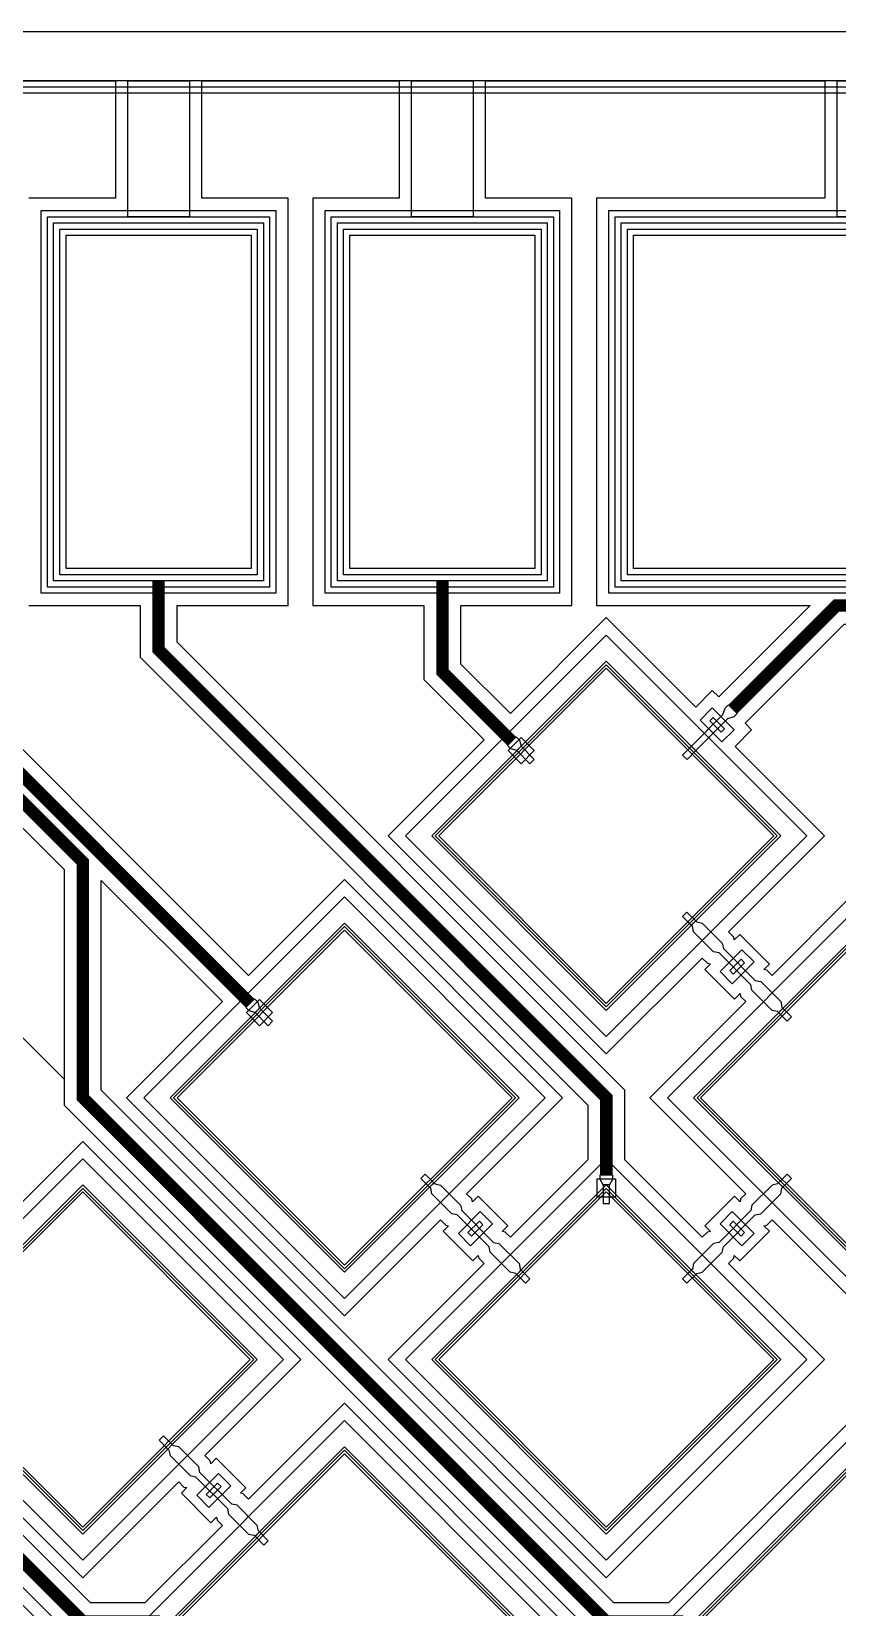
# Model space of a CAD drawing. Extents: x -87611 to 96139, y 77822 to 138139.
# Drawn here: x 7128 to 7781, y 84180 to 85456 of the extents above; entities that cross this region are included whole.
import ezdxf

# ---------------------------------------------------------------- set-up
doc = ezdxf.new("R2010")
doc.units = 0
doc.header["$MEASUREMENT"] = 0
doc.layers.get('0').update_dxf_attribs({"color": 6})
for name, color, linetype in [('L10D0 Abs', 4, 'Continuous'), ('L12D0 Etch', 190, 'Continuous'), ('L14D0 Au', 2, 'Continuous'), ('L15D0 PVIA', 7, 'Continuous'), ('L1D0 Plug', 200, 'Continuous'), ('L3D0 Base', 3, 'Continuous'), ('L4D0 Cntr', 1, 'Continuous'), ('L50D0 SiO2', 52, 'Continuous'), ('L7D0 DE', 42, 'Continuous'), ('L8D0 Wire', 5, 'Continuous'), ('L9D0 Cont', 30, 'Continuous')]:
    doc.layers.add(name, color=color, linetype=linetype)

# ---------------------------------------------------------------- blocks, each defined once
blk = doc.blocks.new('_PRBE_BTM')
at = {"layer": 'L1D0 Plug'}
blk.add_lwpolyline([(-25, -12.5), (-25, 12.5), (-11, 12.5), (-11, -12.5)], close=True, dxfattribs=at)
at = {"layer": 'L3D0 Base'}
for points in [[(-55, 2.5), (-45, 2.5), (-45, -2.5), (-55, -2.5)], [(-3.75, -5), (-8.75, -2.5), (-45, -2.5), (-45, 2.5), (-8.75, 2.5), (-3.75, 5), (0, 5), (0, -5)]]:
    blk.add_lwpolyline(points, close=True, dxfattribs=at)
at = {"layer": 'L9D0 Cont'}
blk.add_lwpolyline([(-20, -6.5), (-20, 6.5), (-16, 6.5), (-16, -6.5)], close=True, dxfattribs=at)
blk = doc.blocks.new('_32CONN_BTM')
at = {"layer": 'L1D0 Plug'}
blk.add_lwpolyline([(-7, -12.5), (-7, 12.5), (7, 12.5), (7, -12.5)], close=True, dxfattribs=at)
at = {"layer": 'L3D0 Base'}
for points in [[(-50, 2.5), (-60, 2.5), (-60, -2.5), (-50, -2.5)], [(-45, -5), (-48.75, -2.5), (-50, -2.5), (-50, 2.5), (-48.75, 2.5), (-45, 5), (-22, 5), (-18.25, 2.5), (18.25, 2.5), (22, 5), (45, 5), (48.75, 2.5), (50, 2.5), (50, -2.5), (48.75, -2.5), (45, -5), (22, -5), (18.25, -2.5), (-18.25, -2.5), (-22, -5)], [(50, 2.5), (60, 2.5), (60, -2.5), (50, -2.5)]]:
    blk.add_lwpolyline(points, close=True, dxfattribs=at)
at = {"layer": 'L9D0 Cont'}
blk.add_lwpolyline([(-2, -6.5), (-2, 6.5), (2, 6.5), (2, -6.5)], close=True, dxfattribs=at)
blk = doc.blocks.new('_32PRBE_TOP')
at = {"layer": 'L50D0 SiO2', "linetype": 'Continuous'}
blk.add_lwpolyline([(3.223, 7.5), (18.223, 7.5), (18.223, -7.5), (3.223, -7.5)], close=True, dxfattribs=at)
at = {"layer": 'L8D0 Wire'}
for points in [[(0, 5), (3.75, 5), (8.223, 2.5), (8.223, -2.5), (3.75, -5), (0, -5)], [(23.223, 2.5), (8.223, 2.5), (8.223, -2.5), (23.223, -2.5)]]:
    blk.add_lwpolyline(points, close=True, dxfattribs=at)
blk = doc.blocks.new('_32TRCE200')
at = {"layer": 'L14D0 Au'}
for points in [[(-770, 1460), (-610, 1460), (-610, 1365), (-680, 1365)], [(-680, 1035), (-590, 1035), (-590, 993.1), (-227.1, 630.2), (-227.1, 586), (-289.9, 523.3), (-294.2, 527.5), (-296.5, 528), (-292, 532.5), (-316.1, 556.5), (-320.5, 552), (-321, 554.4), (-325.3, 558.6), (-247.5, 636.4), (-424.3, 813.2), (-502, 735.4), (-790, 1023.3)], [(212.1, 247.5), (388.9, 424.3), (311.1, 502), (315.4, 506.3), (315.9, 508.6), (320.3, 504.2), (344.4, 528.2), (339.9, 532.7), (342.2, 533.1), (346.5, 537.4), (424.3, 459.6), (601, 636.4), (523.3, 714.2)], [(774.9, 774.9), (651.4, 651.4), (630.2, 651.4), (197.1, 218.3)], [(0, 388.9), (-161.8, 227.1), (-205.9, 227.1), (-621.4, 642.6), (-621.4, 812.3), (-523.3, 714.2), (-601, 636.4), (-424.3, 459.6), (-346.5, 537.4), (-342.2, 533.1), (-339.9, 532.7), (-344.4, 528.2), (-320.3, 504.2), (-315.9, 508.6), (-315.4, 506.3), (-311.1, 502), (-388.9, 424.3), (-212.1, 247.5), (-35.4, 424.3), (-113.1, 502), (-108.9, 506.3), (-108.4, 508.6), (-103.9, 504.2), (-79.9, 528.2), (-84.4, 532.7), (-82, 533.1), (-77.8, 537.4), (0, 459.6)]]:
    blk.add_lwpolyline(points, dxfattribs=at)
for points in [[(-134.3, 523.3), (-197.1, 586), (-197.1, 642.6), (-560, 1005.5), (-560, 1035), (-470, 1035), (-470, 1365), (-540, 1365), (-540, 1460), (-380, 1460), (-380, 1365), (-450, 1365), (-450, 1035), (-360, 1035), (-360, 975.2), (-311.1, 926.3), (-388.9, 848.5), (-212.1, 671.8), (-134.3, 749.5), (-130.1, 745.3), (-127.8, 744.8), (-132.2, 740.3), (-108.2, 716.3), (-103.7, 720.8), (-103.3, 718.4), (-99, 714.2), (-176.8, 636.4), (-99, 558.6), (-103.3, 554.4), (-103.7, 552), (-108.2, 556.5), (-132.2, 532.5), (-127.8, 528), (-130.1, 527.5)], [(-289.9, 947.5), (-330, 987.6), (-330, 1035), (-240, 1035), (-240, 1365), (-310, 1365), (-310, 1460), (-35, 1460), (-35, 1365), (-220, 1365), (-220, 1035), (-46.9, 1035), (-120.9, 961), (-126.2, 966.3), (-139.7, 952.8), (-212.1, 1025.3)], [(-651.4, 651.4), (-774.9, 774.9), (-749.7, 800.1), (-749.7, 871.3), (-800.1, 921.7), (-871.3, 921.7), (-896.5, 896.5), (-1140, 1140), (-1140, 1150.2), (-1024.8, 1035), (-998.3, 1035), (-998.3, 1020), (-850.3, 1020), (-651.4, 821.1)], [(-77.8, 735.4), (-82, 739.7), (-84.4, 740.1), (-79.9, 744.6), (-103.9, 768.6), (-108.4, 764.2), (-108.9, 766.5), (-113.1, 770.7), (-35.4, 848.5), (-107.8, 921), (-94.4, 934.4), (-99.7, 939.7), (-19.4, 1020), (15, 1020), (15, 1035), (165.3, 1035), (-15, 854.7), (-15, 798.2)], [(134.3, 523.3), (130.1, 527.5), (127.8, 528), (132.2, 532.5), (108.2, 556.5), (103.7, 552), (103.3, 554.4), (99, 558.6), (176.8, 636.4), (99, 714.2), (103.3, 718.4), (103.7, 720.8), (108.2, 716.3), (132.2, 740.3), (127.8, 744.8), (130.1, 745.3), (134.3, 749.5), (212.1, 671.8), (388.9, 848.5), (311.1, 926.3), (404.8, 1020), (574.5, 1020), (197.1, 642.6), (197.1, 586)], [(289.9, 523.3), (227.1, 586), (227.1, 630.2), (616.9, 1020), (786.7, 1020), (502, 735.4), (424.3, 813.2), (247.5, 636.4), (325.3, 558.6), (321, 554.4), (320.5, 552), (316.1, 556.5), (292, 532.5), (296.5, 528), (294.2, 527.5)]]:
    blk.add_lwpolyline(points, close=True, dxfattribs=at)
at = {"layer": 'L3D0 Base', "const_width": 10}
blk.add_lwpolyline([(0, 1055), (0, 1035), (-25.7, 1035), (-109.6, 951.1)], dxfattribs=at)
at = {"layer": 'L8D0 Wire', "const_width": 10}
for points in [[(-149.6, 212.1), (-212.1, 212.1), (-636.4, 636.4), (-636.4, 827.3), (-844.1, 1035), (-983.3, 1035), (-983.3, 1055)], [(-500.8, 712.9), (-805, 1017.1), (-805, 1055)], [(-212.1, 573.9), (-212.1, 636.4), (-575, 999.3), (-575, 1055)], [(-288.7, 925.1), (-345, 981.4), (-345, 1055)], [(212.1, 573.9), (212.1, 636.4), (610.7, 1035), (805, 1035), (805, 1055)]]:
    blk.add_lwpolyline(points, dxfattribs=at)
at = {"linetype": 'Continuous'}
for name, p, rotation in [('_PRBE_BTM', (-109.6, 951.1), 45), ('_32PRBE_TOP', (-288.7, 925.1), 315), ('_32PRBE_TOP', (-500.8, 712.9), 315), ('_32PRBE_TOP', (-212.1, 573.9), 270)]:
    blk.add_blockref(name, p, dxfattribs=dict(at, rotation=rotation))
at = {"rotation": 315}
for p in [(-106.1, 742.5), (-318.2, 530.3)]:
    blk.add_blockref('_32CONN_BTM', p, dxfattribs=at)
at = {"xscale": -1, "rotation": 45}
for p in [(-106.1, 530.3), (318.2, 530.3)]:
    blk.add_blockref('_32CONN_BTM', p, dxfattribs=at)
blk = doc.blocks.new('32PAD')
at = {"layer": 'L14D0 Au'}
blk.add_lwpolyline([(-80, 10), (-80, 290), (80, 290), (80, 10)], close=True, dxfattribs=at)
at = {"layer": 'L15D0 PVIA'}
blk.add_lwpolyline([(-75, 15), (-75, 285), (75, 285), (75, 15)], close=True, dxfattribs=at)
at = {"layer": 'L3D0 Base'}
for points in [[(-25, 300), (-25, 410), (25, 410), (25, 300)], [(-90, 0), (-90, 300), (90, 300), (90, 0)]]:
    blk.add_lwpolyline(points, close=True, dxfattribs=at)
at = {"layer": 'L4D0 Cntr'}
blk.add_lwpolyline([(-85, 5), (-85, 295), (85, 295), (85, 5)], close=True, dxfattribs=at)
at = {"layer": 'L8D0 Wire'}
blk.add_lwpolyline([(-95, -5), (-95, 305), (95, 305), (95, -5)], close=True, dxfattribs=at)
blk = doc.blocks.new('_32PADS')
at = {"layer": 'L14D0 Au'}
blk.add_lwpolyline([(-195, 1060), (-195, 1340), (195, 1340), (195, 1060)], close=True, dxfattribs=at)
at = {"layer": 'L15D0 PVIA'}
blk.add_lwpolyline([(-190, 1065), (-190, 1335), (190, 1335), (190, 1065)], close=True, dxfattribs=at)
at = {"layer": 'L3D0 Base'}
for points in [[(-25, 1350), (-25, 1460), (25, 1460), (25, 1350)], [(-205, 1050), (-205, 1350), (205, 1350), (205, 1050)]]:
    blk.add_lwpolyline(points, close=True, dxfattribs=at)
at = {"layer": 'L4D0 Cntr'}
blk.add_lwpolyline([(-200, 1055), (-200, 1345), (200, 1345), (200, 1055)], close=True, dxfattribs=at)
at = {"layer": 'L8D0 Wire'}
blk.add_lwpolyline([(-210, 1045), (-210, 1355), (210, 1355), (210, 1045)], close=True, dxfattribs=at)
for p in [(-575, 1050), (-345, 1050)]:
    blk.add_blockref('32PAD', p)
blk = doc.blocks.new('PIX200')
at = {"layer": 'L3D0 Base'}
blk.add_lwpolyline([(-100, -100), (-100, 100), (100, 100), (100, -100)], close=True, dxfattribs=at)
at = {"layer": 'L4D0 Cntr'}
blk.add_lwpolyline([(-98, -98), (-98, 98), (98, 98), (98, -98)], close=True, dxfattribs=at)
at = {"layer": 'L7D0 DE'}
blk.add_lwpolyline([(-115, -115), (-115, 115), (115, 115), (115, -115)], close=True, dxfattribs=at)
blk = doc.blocks.new('PIX200A')
at = {"layer": 'L10D0 Abs'}
blk.add_lwpolyline([(-96, -96), (-96, 96), (96, 96), (96, -96)], close=True, dxfattribs=at)
at = {"linetype": 'Continuous'}
blk.add_blockref('PIX200', (0, 0), dxfattribs=at)
blk = doc.blocks.new('$32_200_C')
at = {"layer": 'L12D0 Etch'}
blk.add_lwpolyline([(0, 0), (0, 2950), (50, 2950), (50, 50), (2950, 50), (2950, 2950), (0, 2950), (0, 3000), (3000, 3000), (3000, 0)], close=True, dxfattribs=at)
at = {"layer": 'L3D0 Base'}
blk.add_lwpolyline([(0, 0), (0, 2960), (40, 2960), (40, 40), (2960, 40), (2960, 2960), (0, 2960), (0, 3000), (3000, 3000), (3000, 0)], close=True, dxfattribs=at)
at = {"layer": 'L4D0 Cntr'}
blk.add_lwpolyline([(0, 0), (0, 2955), (45, 2955), (45, 45), (2955, 45), (2955, 2955), (0, 2955), (0, 3000), (3000, 3000), (3000, 0)], close=True, dxfattribs=at)
at = {"layer": 'L7D0 DE'}
blk.add_lwpolyline([(0, 0), (0, 2960), (40, 2960), (40, 40), (2960, 40), (2960, 2960), (0, 2960), (0, 3000), (3000, 3000), (3000, 0)], close=True, dxfattribs=at)
for name in ['_32PADS', '_32TRCE200']:
    blk.add_blockref(name, (1500, 1500))
for name, p, rotation in [('_32TRCE200', (1500, 1500), 90), ('PIX200A', (1287.868, 2348.528), 315), ('PIX200A', (1075.736, 2136.396), 315), ('PIX200A', (1500, 2136.396), 315), ('PIX200A', (863.604, 1924.264), 315), ('PIX200A', (1287.868, 1924.264), 315), ('PIX200A', (1075.736, 1712.132), 315), ('PIX200A', (1500, 1712.132), 315)]:
    blk.add_blockref(name, p, dxfattribs=dict(rotation=rotation))

msp = doc.modelspace()

# ---------------------------------------------------------------- block references
at = {"linetype": 'Continuous'}
msp.add_blockref('$32_200_C', (6306, 82456.2), dxfattribs=at)

doc.saveas('drawing.dxf')
